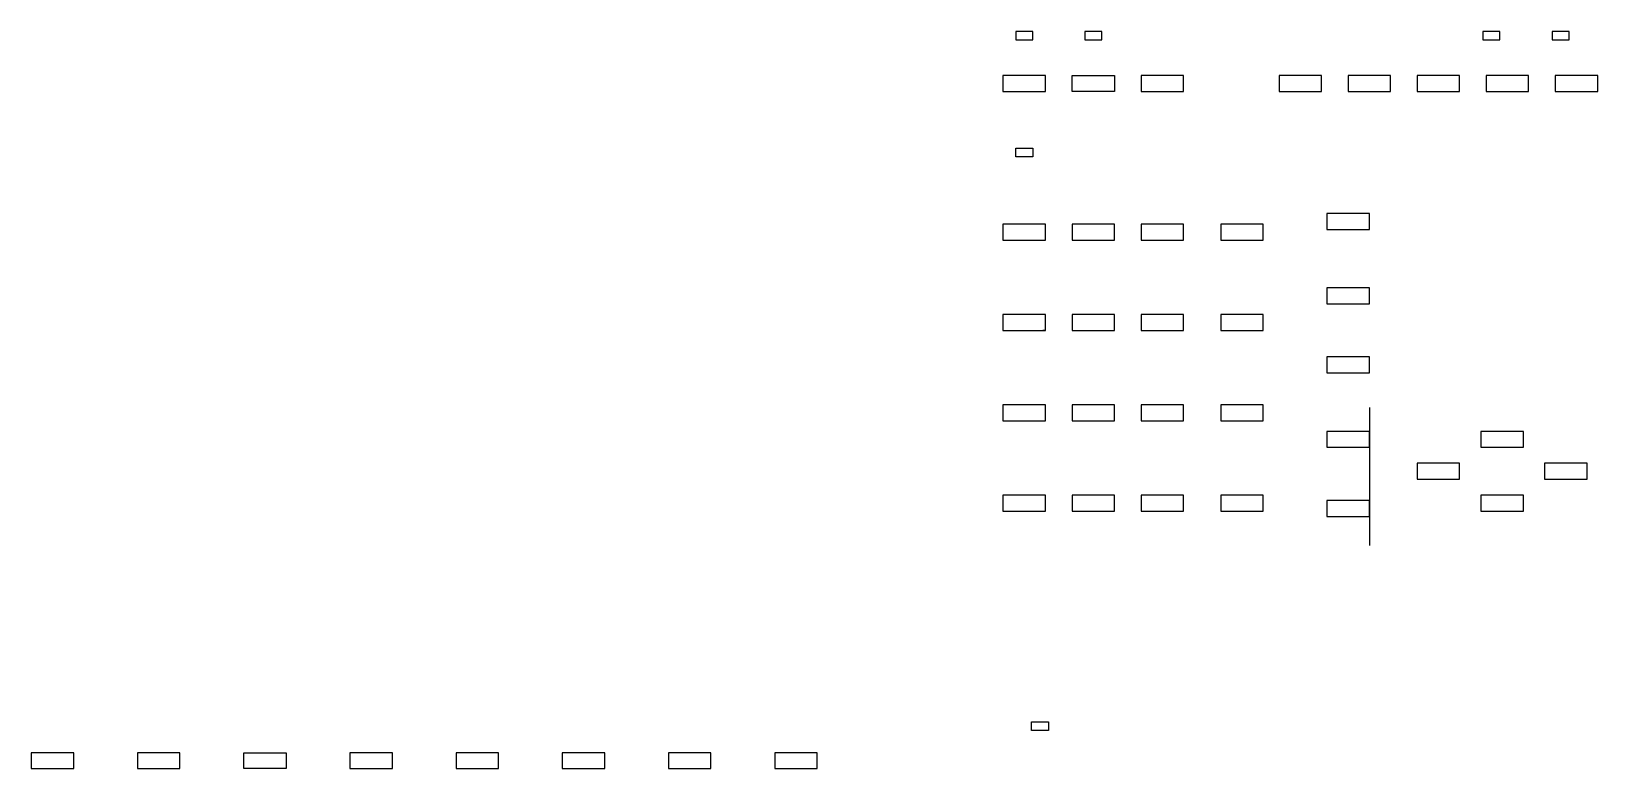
# Model space of a CAD drawing. Header units: millimetres. Extents: x 18 to 313, y 9 to 148.
import ezdxf

# ---------------------------------------------------------------- set-up
doc = ezdxf.new("R2010")
doc.units = ezdxf.units.MM
doc.layers.get('0').update_dxf_attribs({"linetype": 'CONTINUOUS'})

msp = doc.modelspace()

# ---------------------------------------------------------------- linework, layer by layer
for p, q in [((209, 91.5), (208.5, 91.5)), ((270, 77), (270, 51))]:
    msp.add_line(p, q)
for points in [[(203.4, 147.8), (203.4, 146.2), (206.6, 146.2), (206.6, 147.8)], [(216.4, 147.8), (216.4, 146.2), (219.6, 146.2), (219.6, 147.8)], [(294.6, 146.2), (294.6, 147.8), (291.4, 147.8), (291.4, 146.2)], [(304.4, 147.8), (304.4, 146.2), (307.6, 146.2), (307.6, 147.8)], [(201, 139.5), (201, 136.5), (209, 136.5), (209, 139.5)], [(222, 139.5), (222, 136.5), (214, 136.5), (214, 139.5)], [(235, 136.5), (235, 139.5), (227, 139.5), (227, 136.5)], [(253, 139.5), (253, 136.5), (261, 136.5), (261, 139.5)], [(274, 136.5), (274, 139.5), (266, 139.5), (266, 136.5)], [(287, 136.5), (287, 139.5), (279, 139.5), (279, 136.5)], [(292, 139.5), (292, 136.5), (300, 136.5), (300, 139.5)], [(313, 139.5), (305, 139.5), (305, 136.5), (313, 136.5)], [(203.4, 125.8), (206.6, 125.8), (206.6, 124.2), (203.4, 124.2)], [(262, 110.5), (270, 110.5), (270, 113.5), (262, 113.5)], [(209, 111.5), (201, 111.5), (201, 108.5), (209, 108.5)], [(222, 111.5), (214, 111.5), (214, 108.5), (222, 108.5)], [(227, 108.5), (235, 108.5), (235, 111.5), (227, 111.5)], [(242, 111.5), (242, 108.5), (250, 108.5), (250, 111.5)], [(262, 96.5), (270, 96.5), (270, 99.5), (262, 99.5)], [(209, 94.5), (201, 94.5), (201, 91.5), (209, 91.5)], [(214, 91.5), (222, 91.5), (222, 94.5), (214, 94.5)], [(227, 91.5), (235, 91.5), (235, 94.5), (227, 94.5)], [(250, 91.5), (250, 94.5), (242, 94.5), (242, 91.5)], [(262, 86.5), (262, 83.5), (270, 83.5), (270, 86.5)], [(209, 74.5), (209, 77.5), (201, 77.5), (201, 74.5)], [(214, 77.5), (214, 74.5), (222, 74.5), (222, 77.5)], [(235, 77.5), (227, 77.5), (227, 74.5), (235, 74.5)], [(242, 74.5), (250, 74.5), (250, 77.5), (242, 77.5)], [(262, 72.5), (262, 69.5), (270, 69.5), (270, 72.5)], [(291, 72.5), (291, 69.5), (299, 69.5), (299, 72.5)], [(287, 66.5), (279, 66.5), (279, 63.5), (287, 63.5)], [(303, 63.5), (311, 63.5), (311, 66.5), (303, 66.5)], [(209, 57.5), (209, 60.5), (201, 60.5), (201, 57.5)], [(222, 57.5), (222, 60.5), (214, 60.5), (214, 57.5)], [(235, 60.5), (227, 60.5), (227, 57.5), (235, 57.5)], [(242, 57.5), (250, 57.5), (250, 60.5), (242, 60.5)], [(270, 56.5), (270, 59.5), (262, 59.5), (262, 56.5)], [(299, 60.5), (291, 60.5), (291, 57.5), (299, 57.5)], [(209.6, 17.8), (209.6, 16.2), (206.4, 16.2), (206.4, 17.8)], [(26, 9), (26, 12), (18, 12), (18, 9)], [(38, 9), (46, 9), (46, 12), (38, 12)], [(66, 9), (58, 9), (58, 12), (66, 12)], [(86, 9), (86, 12), (78, 12), (78, 9)], [(106, 9), (106, 12), (98, 12), (98, 9)], [(126, 12), (118, 12), (118, 9), (126, 9)], [(146, 12), (138, 12), (138, 9), (146, 9)], [(158, 12), (158, 9), (166, 9), (166, 12)]]:
    msp.add_lwpolyline(points, close=True)

doc.saveas('drawing.dxf')
